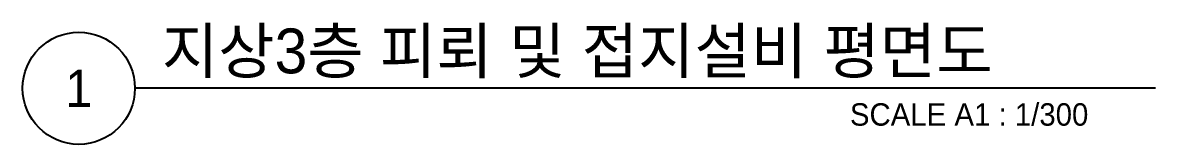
# Model space of a CAD drawing. Header units: millimetres. Extents: x 81900 to 502050, y -708375 to 1238700.
# Drawn here: x 90653 to 136047, y 187050 to 191935 of the extents above; entities that cross this region are included whole.
import ezdxf
from ezdxf.enums import TextEntityAlignment as Align

# ---------------------------------------------------------------- set-up
doc = ezdxf.new("R2010")
doc.units = ezdxf.units.MM
doc.header["$LTSCALE"] = 150
doc.layers.add('-----41 Drawing Title', color=2, linetype='Continuous')
doc.styles.add('ELEC', font='')
doc.styles.get('ELEC').set_extended_font_data('Dotum')

msp = doc.modelspace()

# ---------------------------------------------------------------- linework, layer by layer
at = {"layer": '-----41 Drawing Title', "color": 7}
msp.add_line((136047, 189300), (95153, 189300), dxfattribs=at)
msp.add_circle((92903, 189300), 2250, dxfattribs=at)

# ---------------------------------------------------------------- texts
at = {"layer": '-----41 Drawing Title', "color": 2, "style": 'ELEC'}
msp.add_text('지상3층 피뢰 및 접지설비 평면도', height=1800, dxfattribs=at).set_placement((96233, 189900))
at = {"layer": '-----41 Drawing Title', "color": 7, "style": 'ELEC'}
msp.add_text('1', height=1500, dxfattribs=at).set_placement((92903, 189300), align=Align.MIDDLE)
at = {"layer": '-----41 Drawing Title', "style": 'ELEC'}
msp.add_text('SCALE A1 : 1/300', height=900, dxfattribs=at).set_placement((133362, 187800), align=Align.RIGHT)

doc.saveas('drawing.dxf')
